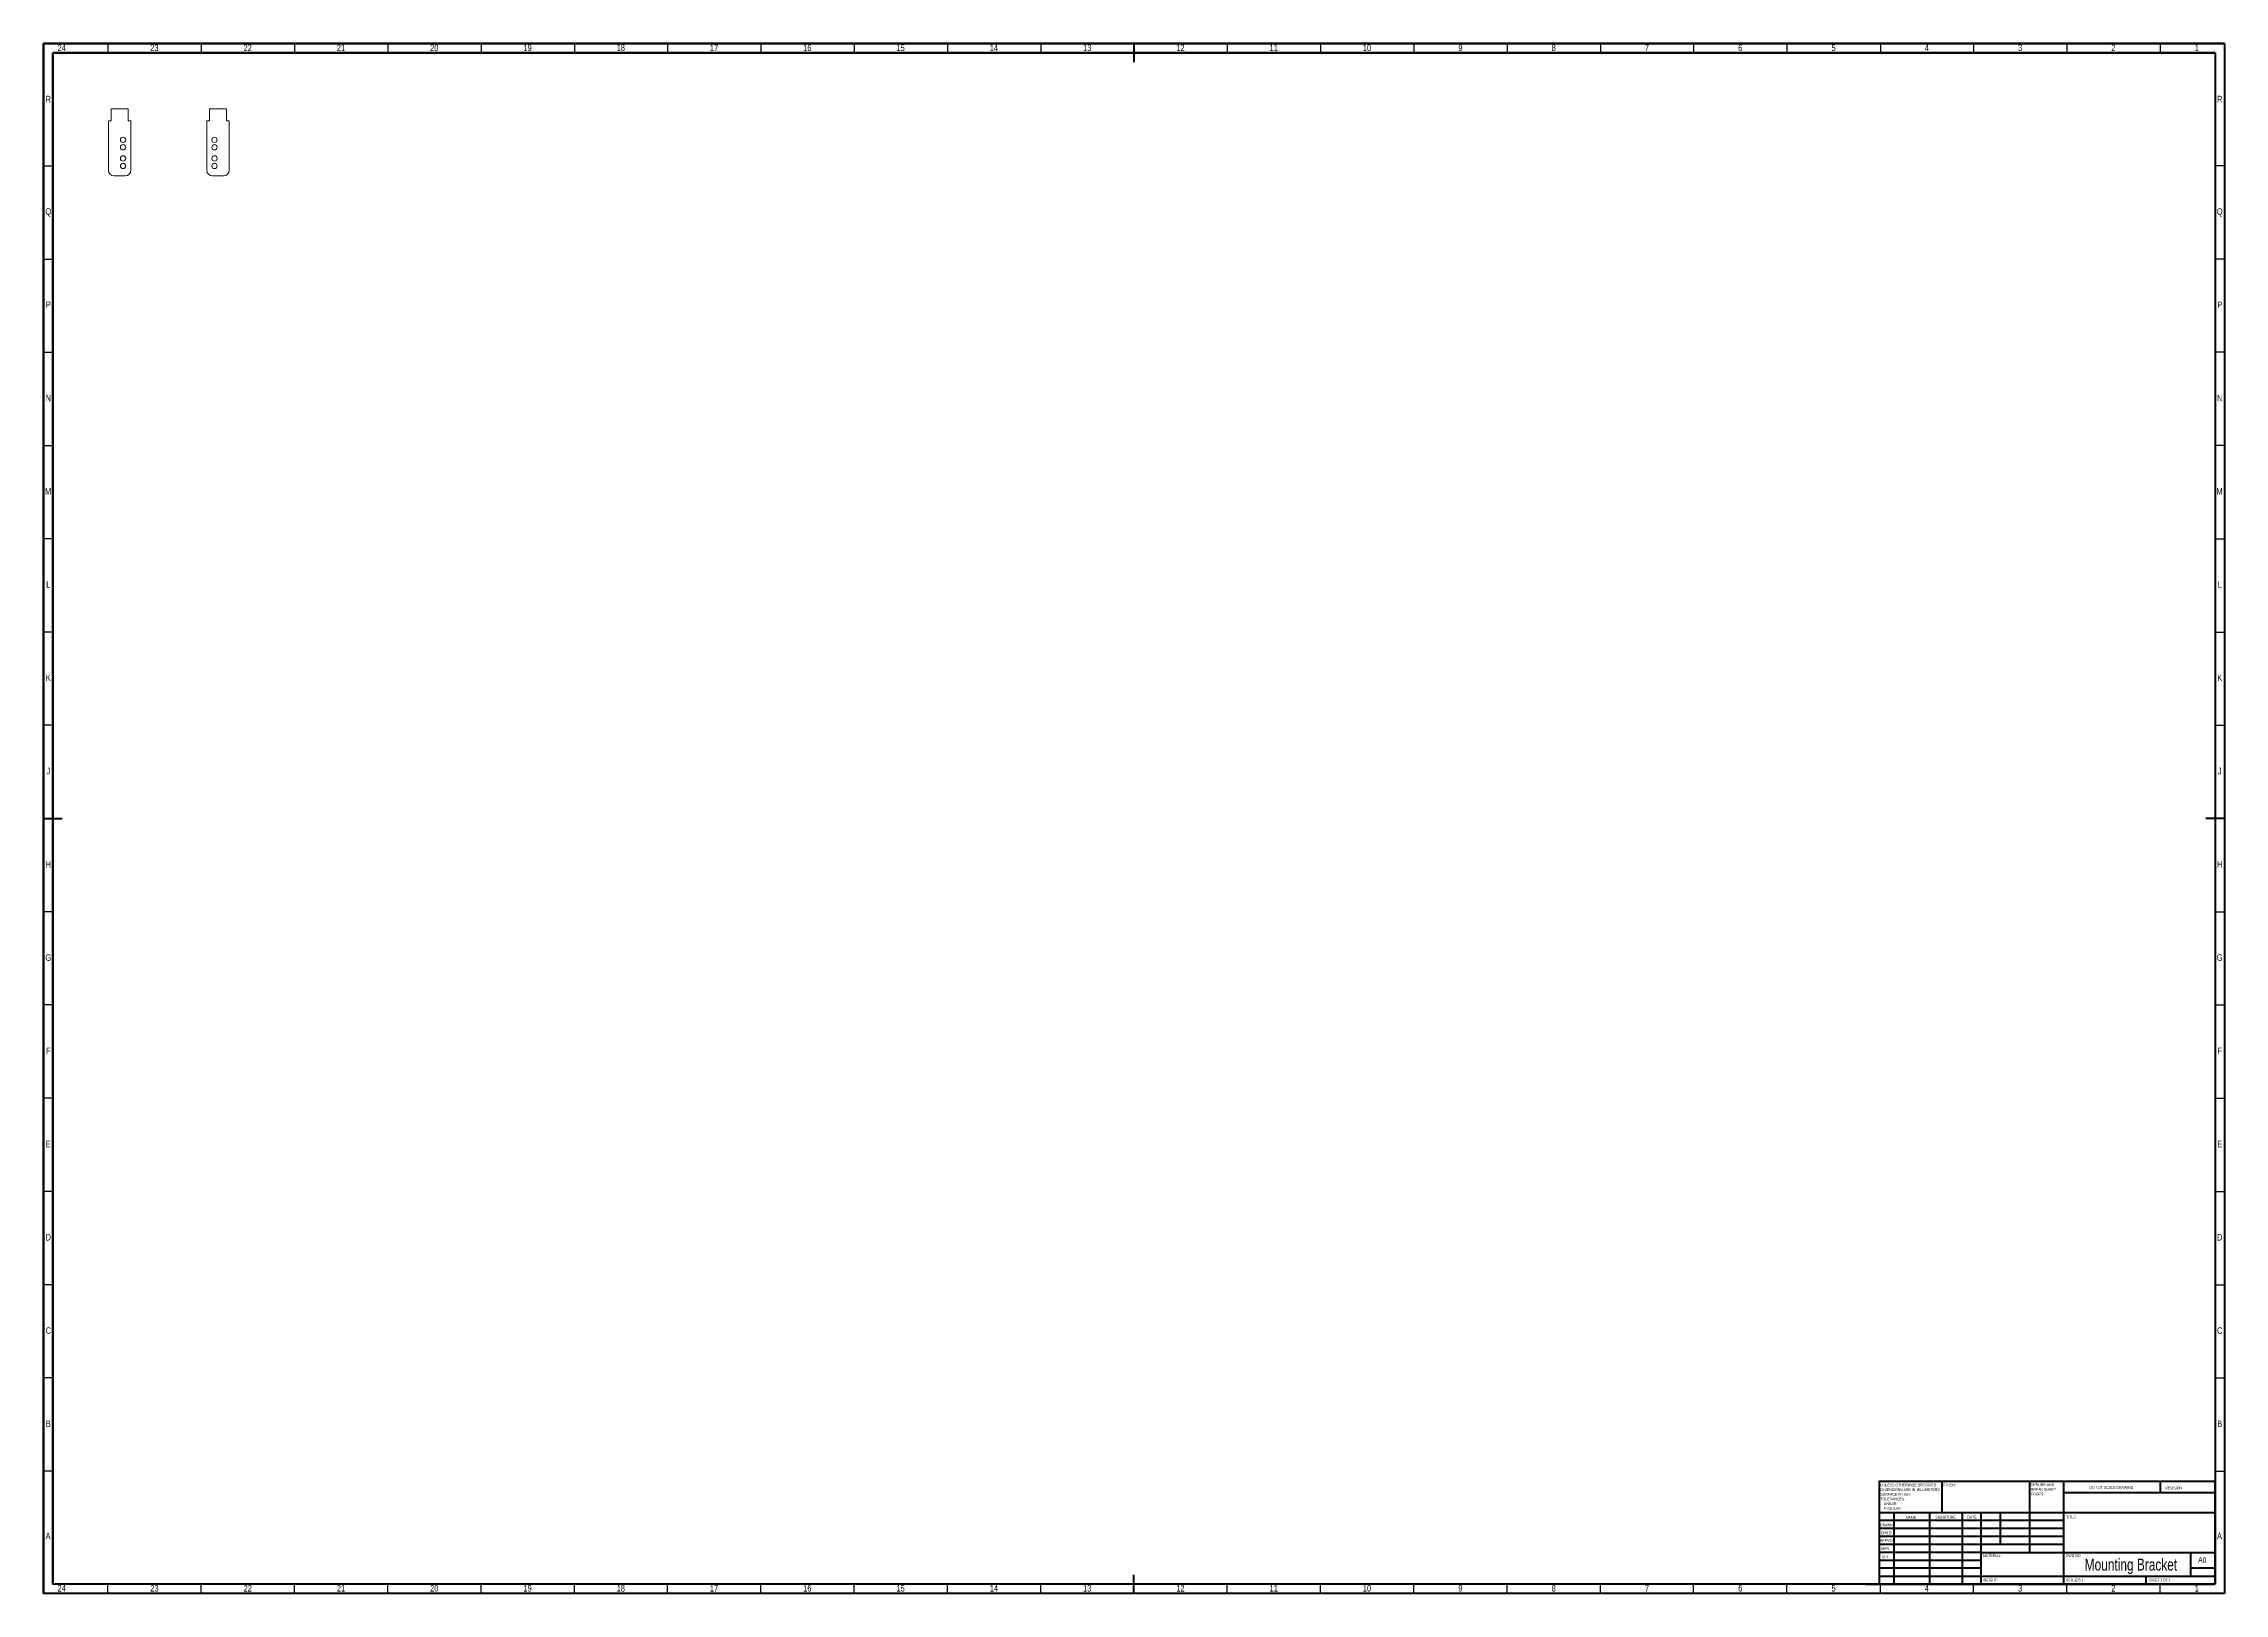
# Model space of a CAD drawing. Header units: millimetres. Extents: x 15 to 1184, y 5 to 836.
import ezdxf

# ---------------------------------------------------------------- set-up
doc = ezdxf.new("R2010")
doc.units = ezdxf.units.MM
doc.styles.add('SLDTEXTSTYLE0', font='TXT', dxfattribs={"width": 0.75})
doc.styles.add('SLDTEXTSTYLE1', font='TXT', dxfattribs={"width": 0.686449})
doc.styles.add('SLDTEXTSTYLE2', font='TXT', dxfattribs={"width": 0.6875})

# ---------------------------------------------------------------- blocks, each defined once
blk = doc.blocks.new('SW_NOTE_0')
at = {"color": 0, "linetype": 'Continuous', "lineweight": 0, "char_height": 1.5, "attachment_point": 1, "style": 'SLDTEXTSTYLE0'}
for s, insert in [('UNLESS OTHERWISE SPECIFIED:', (0, 1.9)), ('TOLERANCES:', (0, -5.6)), ('DIMENSIONS ARE IN MILLIMETERS', (0, -0.6)), ('SURFACE FINISH:', (0, -3.1)), ('ANGULAR:', (1.7, -10.6)), ('LINEAR:', (1.7, -8.1))]:
    blk.add_mtext(s, dxfattribs=dict(at, insert=insert))
blk = doc.blocks.new('SW_NOTE_1')
at = {"color": 0, "linetype": 'Continuous', "lineweight": 0, "char_height": 1.5, "attachment_point": 1, "style": 'SLDTEXTSTYLE0'}
for s, insert in [('DEBURR AND', (0, 1.9)), ('BREAK SHARP', (0, -0.6)), ('EDGES', (0, -3.1))]:
    blk.add_mtext(s, dxfattribs=dict(at, insert=insert))

msp = doc.modelspace()

# ---------------------------------------------------------------- linework, layer by layer
at = {"color": 7, "linetype": 'Continuous', "lineweight": 60}
for p, q in [((15, 836), (1184, 836)), ((15, 5), (15, 836)), ((15, 836), (15, 5)), ((1184, 836), (15, 836)), ((20, 831), (1179, 831)), ((20, 10), (20, 831)), ((20, 831), (20, 10)), ((1179, 831), (20, 831)), ((599.5, 836), (599.5, 826)), ((599.5, 836), (599.5, 826)), ((1179, 831), (1179, 10)), ((1184, 836), (1184, 5)), ((15, 420.5), (25, 420.5)), ((15, 420.5), (25, 420.5)), ((1184, 420.5), (1174, 420.5)), ((1179, 10), (1179, 65.2)), ((1179, 65.2), (1179, 10)), ((599.5, 5), (599.5, 15)), ((1184, 5), (15, 5)), ((1179, 10), (20, 10)), ((991.8, 10), (1179, 10))]:
    msp.add_line(p, q, dxfattribs=at)
at = {"color": 7, "linetype": 'Continuous', "lineweight": 30}
for p, q in [((49.5, 836), (49.5, 831)), ((99.5, 836), (99.5, 831)), ((149.5, 836), (149.5, 831)), ((199.5, 836), (199.5, 831)), ((249.5, 836), (249.5, 831)), ((299.5, 836), (299.5, 831)), ((349.5, 836), (349.5, 831)), ((399.5, 836), (399.5, 831)), ((449.5, 836), (449.5, 831)), ((499.5, 836), (499.5, 831)), ((549.5, 836), (549.5, 831)), ((649.5, 836), (649.5, 831)), ((699.5, 836), (699.5, 831)), ((749.5, 836), (749.5, 831)), ((799.5, 836), (799.5, 831)), ((849.5, 836), (849.5, 831)), ((899.5, 836), (899.5, 831)), ((949.5, 836), (949.5, 831)), ((999.6, 836), (999.6, 831)), ((1049.5, 836), (1049.5, 831)), ((1099.5, 836), (1099.5, 831)), ((1149.5, 836), (1149.5, 831)), ((15, 770.5), (20, 770.5)), ((1184, 770.5), (1179, 770.5)), ((15, 720.5), (20, 720.5)), ((1184, 720.5), (1179, 720.5)), ((15, 670.5), (20, 670.5)), ((1184, 670.5), (1179, 670.5)), ((15, 620.5), (20, 620.5)), ((1184, 620.5), (1179, 620.5)), ((20, 570.5), (15, 570.5)), ((1179, 570.5), (1184, 570.5)), ((20, 520.5), (15, 520.5)), ((1179, 520.5), (1184, 520.5)), ((20, 470.5), (15, 470.5)), ((1179, 470.5), (1184, 470.5)), ((20, 370.5), (15, 370.5)), ((1179, 370.5), (1184, 370.5)), ((20, 320.5), (15, 320.5)), ((1179, 320.5), (1184, 320.5)), ((20, 270.5), (15, 270.5)), ((1179, 270.5), (1184, 270.5)), ((20, 220.5), (15, 220.5)), ((1179, 220.5), (1184, 220.5)), ((20, 170.5), (15, 170.5)), ((1179, 170.5), (1184, 170.5)), ((20, 120.5), (15, 120.5)), ((1179, 120.5), (1184, 120.5)), ((20, 70.5), (15, 70.5)), ((1179, 70.5), (1184, 70.5)), ((49.5, 5), (49.5, 10)), ((99.5, 5), (99.5, 10)), ((149.5, 5), (149.5, 10)), ((199.5, 5), (199.5, 10)), ((249.5, 5), (249.5, 10)), ((299.5, 5), (299.5, 10)), ((349.5, 5), (349.5, 10)), ((399.5, 5), (399.5, 10)), ((449.5, 5), (449.5, 10)), ((499.5, 5), (499.5, 10)), ((549.5, 5), (549.5, 10)), ((649.5, 5), (649.5, 10)), ((699.5, 5), (699.5, 10)), ((749.5, 5), (749.5, 10)), ((799.5, 5), (799.5, 10)), ((849.5, 5), (849.5, 10)), ((899.5, 5), (899.5, 10)), ((949.5, 5), (949.5, 10)), ((999.6, 5), (999.6, 10)), ((1049.5, 5), (1049.5, 10)), ((1099.5, 5), (1099.5, 10)), ((1149.5, 5), (1149.5, 10))]:
    msp.add_line(p, q, dxfattribs=at)
at = {"color": 7, "linetype": 'Continuous', "lineweight": 15}
for p, q in [((51.3, 801), (51.3, 794.6)), ((60.3, 801), (51.3, 801)), ((60.3, 794.6), (60.3, 801)), ((104, 801), (104, 794.6)), ((113, 801), (104, 801)), ((113, 794.6), (113, 801)), ((49.8, 794.6), (49.8, 768.1)), ((51.3, 794.6), (49.8, 794.6)), ((56.2, 784.4), (56.2, 784.4)), ((59.1, 784.4), (59.1, 784.4)), ((61.8, 794.6), (60.3, 794.6)), ((61.8, 768.1), (61.8, 794.6)), ((102.5, 794.6), (102.5, 768.1)), ((104, 794.6), (102.5, 794.6)), ((105.2, 784.4), (105.2, 784.4)), ((108.1, 784.4), (108.1, 784.4)), ((114.5, 794.6), (113, 794.6)), ((114.5, 768.1), (114.5, 794.6)), ((56.2, 780.4), (56.2, 780.4)), ((56.2, 774.4), (56.2, 774.4)), ((59.1, 780.4), (59.1, 780.4)), ((59.1, 774.4), (59.1, 774.4)), ((105.2, 780.4), (105.2, 780.4)), ((105.2, 774.4), (105.2, 774.4)), ((108.1, 780.4), (108.1, 780.4)), ((108.1, 774.4), (108.1, 774.4)), ((52.8, 765.1), (58.8, 765.1)), ((56.2, 770.4), (56.2, 770.4)), ((59.1, 770.4), (59.1, 770.4)), ((105.2, 770.4), (105.2, 770.4)), ((105.5, 765.1), (111.5, 765.1)), ((108.1, 770.4), (108.1, 770.4))]:
    msp.add_line(p, q, dxfattribs=at)
at = {"color": 7, "linetype": 'Continuous', "lineweight": 40}
for p, q in [((999, 65.2), (1179, 65.2)), ((999, 65.2), (999, 10)), ((1032.8, 48.2), (1032.8, 65.2)), ((1079.6, 65.2), (1079.6, 27)), ((1097.8, 65.2), (1097.8, 10)), ((1179, 58.9), (1097.8, 58.9)), ((1149.8, 58.9), (1149.8, 65.2)), ((1179, 48.2), (999, 48.2)), ((1006.8, 48.2), (1006.8, 10)), ((1026, 48.2), (1026, 10)), ((1043.4, 48.2), (1043.4, 10)), ((1053.6, 10), (1053.6, 48.2)), ((1064, 31.2), (1064, 48.2)), ((1097.8, 44), (999, 44)), ((1097.8, 39.8), (999, 39.8)), ((1097.8, 35.5), (999, 35.5)), ((1097.8, 31.2), (999, 31.2)), ((1053.6, 27), (999, 27)), ((1053.6, 27), (1179, 27)), ((1166, 14.2), (1166, 27)), ((1053.6, 22.7), (999, 22.7)), ((1053.6, 18.5), (999, 18.5)), ((999, 14.2), (1179, 14.2)), ((1142, 10), (1142, 14.2)), ((1179, 18.5), (1166, 18.5))]:
    msp.add_line(p, q, dxfattribs=at)
at = {"color": 7, "linetype": 'Continuous', "lineweight": 15}
for centre, radius, start, end in [((57.6, 784.4), 1.45, 0, 180), ((57.6, 784.4), 1.45, 180, 0), ((106.6, 784.4), 1.45, 0, 180), ((106.6, 784.4), 1.45, 180, 0), ((57.6, 780.4), 1.45, 0, 180), ((57.6, 780.4), 1.45, 180, 0), ((57.6, 774.4), 1.45, 0, 180), ((57.6, 774.4), 1.45, 180, 0), ((57.6, 770.4), 1.45, 0, 180), ((106.6, 780.4), 1.45, 0, 180), ((106.6, 780.4), 1.45, 180, 0), ((106.6, 774.4), 1.45, 0, 180), ((106.6, 774.4), 1.45, 180, 0), ((106.6, 770.4), 1.45, 0, 180), ((52.8, 768.1), 3, 180, 270), ((57.6, 770.4), 1.45, 180, 0), ((58.8, 768.1), 3, 270, 0), ((105.5, 768.1), 3, 180, 270), ((106.6, 770.4), 1.45, 180, 0), ((111.5, 768.1), 3, 270, 0)]:
    msp.add_arc(centre, radius, start, end, dxfattribs=at)

# ---------------------------------------------------------------- block references
at = {"color": 7, "linetype": 'Continuous', "lineweight": 0}
for name, p in [('SW_NOTE_0', (999.6, 62)), ('SW_NOTE_1', (1080.3, 62.1))]:
    msp.add_blockref(name, p, dxfattribs=at)

# ---------------------------------------------------------------- texts
for s, insert, char_height, attachment_point, style in [('24', (24.7, 835.5), 3.5, 2, 'SLDTEXTSTYLE0'), ('23', (74.4, 835.5), 3.5, 2, 'SLDTEXTSTYLE0'), ('22', (124.4, 835.5), 3.5, 2, 'SLDTEXTSTYLE0'), ('21', (174.4, 835.5), 3.5, 2, 'SLDTEXTSTYLE0'), ('20', (224.4, 835.5), 3.5, 2, 'SLDTEXTSTYLE0'), ('19', (274.4, 835.5), 3.5, 2, 'SLDTEXTSTYLE0'), ('18', (324.4, 835.5), 3.5, 2, 'SLDTEXTSTYLE0'), ('17', (374.4, 835.5), 3.5, 2, 'SLDTEXTSTYLE0'), ('16', (424.4, 835.5), 3.5, 2, 'SLDTEXTSTYLE0'), ('15', (474.4, 835.5), 3.5, 2, 'SLDTEXTSTYLE0'), ('14', (524.4, 835.5), 3.5, 2, 'SLDTEXTSTYLE0'), ('13', (574.4, 835.5), 3.5, 2, 'SLDTEXTSTYLE0'), ('12', (624.4, 835.5), 3.5, 2, 'SLDTEXTSTYLE0'), ('11', (674.4, 835.5), 3.5, 2, 'SLDTEXTSTYLE0'), ('10', (724.4, 835.5), 3.5, 2, 'SLDTEXTSTYLE0'), ('9', (774.5, 835.5), 3.5, 2, 'SLDTEXTSTYLE0'), ('8', (824.5, 835.5), 3.5, 2, 'SLDTEXTSTYLE0'), ('7', (874.5, 835.5), 3.5, 2, 'SLDTEXTSTYLE0'), ('6', (924.5, 835.5), 3.5, 2, 'SLDTEXTSTYLE0'), ('5', (974.5, 835.5), 3.5, 2, 'SLDTEXTSTYLE0'), ('4', (1024.5, 835.5), 3.5, 2, 'SLDTEXTSTYLE0'), ('3', (1074.5, 835.5), 3.5, 2, 'SLDTEXTSTYLE0'), ('2', (1124.5, 835.5), 3.5, 2, 'SLDTEXTSTYLE0'), ('1', (1169.2, 835.5), 3.5, 2, 'SLDTEXTSTYLE0'), ('R', (17.5, 808), 3.5, 2, 'SLDTEXTSTYLE0'), ('R', (1181.5, 808), 3.5, 2, 'SLDTEXTSTYLE0'), ('Q', (17.5, 747.7), 3.5, 2, 'SLDTEXTSTYLE0'), ('Q', (1181.5, 747.7), 3.5, 2, 'SLDTEXTSTYLE0'), ('P', (17.5, 697.7), 3.5, 2, 'SLDTEXTSTYLE0'), ('P', (1181.5, 697.7), 3.5, 2, 'SLDTEXTSTYLE0'), ('N', (17.5, 647.7), 3.5, 2, 'SLDTEXTSTYLE0'), ('N', (1181.5, 647.7), 3.5, 2, 'SLDTEXTSTYLE0'), ('M', (17.4, 597.7), 3.5, 2, 'SLDTEXTSTYLE0'), ('M', (1181.4, 597.7), 3.5, 2, 'SLDTEXTSTYLE0'), ('L', (17.5, 547.7), 3.5, 2, 'SLDTEXTSTYLE0'), ('L', (1181.5, 547.7), 3.5, 2, 'SLDTEXTSTYLE0'), ('K', (17.5, 497.7), 3.5, 2, 'SLDTEXTSTYLE0'), ('K', (1181.5, 497.7), 3.5, 2, 'SLDTEXTSTYLE0'), ('J', (17.5, 447.7), 3.5, 2, 'SLDTEXTSTYLE0'), ('J', (1181.5, 447.7), 3.5, 2, 'SLDTEXTSTYLE0'), ('H', (17.5, 397.7), 3.5, 2, 'SLDTEXTSTYLE0'), ('H', (1181.5, 397.7), 3.5, 2, 'SLDTEXTSTYLE0'), ('G', (17.5, 347.7), 3.5, 2, 'SLDTEXTSTYLE0'), ('G', (1181.5, 347.7), 3.5, 2, 'SLDTEXTSTYLE0'), ('F', (17.5, 297.7), 3.5, 2, 'SLDTEXTSTYLE0'), ('F', (1181.5, 297.7), 3.5, 2, 'SLDTEXTSTYLE0'), ('E', (17.5, 247.7), 3.5, 2, 'SLDTEXTSTYLE0'), ('E', (1181.5, 247.7), 3.5, 2, 'SLDTEXTSTYLE0'), ('D', (17.5, 197.7), 3.5, 2, 'SLDTEXTSTYLE0'), ('D', (1181.5, 197.7), 3.5, 2, 'SLDTEXTSTYLE0'), ('C', (17.5, 147.7), 3.5, 2, 'SLDTEXTSTYLE0'), ('C', (1181.5, 147.7), 3.5, 2, 'SLDTEXTSTYLE0'), ('B', (17.5, 97.7), 3.5, 2, 'SLDTEXTSTYLE0'), ('B', (1181.5, 97.7), 3.5, 2, 'SLDTEXTSTYLE0'), ('FINISH:', (1033.4, 63.9), 1.5, 1, 'SLDTEXTSTYLE0'), ('DO NOT SCALE DRAWING', (1111.6, 62.5), 1.5, 1, 'SLDTEXTSTYLE0'), ('REVISION', (1152.3, 62.3), 1.5, 1, 'SLDTEXTSTYLE0'), ('A', (17.4, 37.5), 3.5, 2, 'SLDTEXTSTYLE0'), ('DRAWN', (999.6, 42.4), 1.5, 1, 'SLDTEXTSTYLE1'), ("CHK'D", (999.9, 38.2), 1.5, 1, 'SLDTEXTSTYLE0'), ('NAME', (1013.3, 46.5), 1.5, 1, 'SLDTEXTSTYLE0'), ('SIGNATURE', (1029, 46.6), 1.5, 1, 'SLDTEXTSTYLE0'), ('DATE', (1046.2, 46.6), 1.5, 1, 'SLDTEXTSTYLE0'), ('TITLE:', (1099.1, 46.6), 1.5, 1, 'SLDTEXTSTYLE0'), ('A', (1181.4, 37.5), 3.5, 2, 'SLDTEXTSTYLE0'), ("APPV'D", (999.4, 34.1), 1.5, 1, 'SLDTEXTSTYLE0'), ('MFG', (1000.1, 29.7), 1.5, 1, 'SLDTEXTSTYLE0'), ('Q.A', (1000.5, 25.5), 1.5, 1, 'SLDTEXTSTYLE0'), ('MATERIAL:', (1054.6, 26), 1.5, 1, 'SLDTEXTSTYLE0'), ('DWG NO.', (1099, 26), 1.5, 1, 'SLDTEXTSTYLE0'), ('Mounting Bracket', (1133.9, 23.6), 6.35, 2, 'SLDTEXTSTYLE0'), ('A0', (1169.9, 24.4), 2.91, 1, 'SLDTEXTSTYLE0'), ('WEIGHT:', (1054.6, 12.9), 1.5, 1, 'SLDTEXTSTYLE0'), ('SCALE:5:1', (1099.1, 12.9), 1.5, 1, 'SLDTEXTSTYLE0'), ('SHEET 1 OF 1', (1143.5, 12.9), 1.5, 1, 'SLDTEXTSTYLE2'), ('24', (24.7, 9.5), 3.5, 2, 'SLDTEXTSTYLE0'), ('23', (74.4, 9.5), 3.5, 2, 'SLDTEXTSTYLE0'), ('22', (124.4, 9.5), 3.5, 2, 'SLDTEXTSTYLE0'), ('21', (174.4, 9.5), 3.5, 2, 'SLDTEXTSTYLE0'), ('20', (224.4, 9.5), 3.5, 2, 'SLDTEXTSTYLE0'), ('19', (274.4, 9.5), 3.5, 2, 'SLDTEXTSTYLE0'), ('18', (324.4, 9.5), 3.5, 2, 'SLDTEXTSTYLE0'), ('17', (374.4, 9.5), 3.5, 2, 'SLDTEXTSTYLE0'), ('16', (424.4, 9.5), 3.5, 2, 'SLDTEXTSTYLE0'), ('15', (474.4, 9.5), 3.5, 2, 'SLDTEXTSTYLE0'), ('14', (524.4, 9.5), 3.5, 2, 'SLDTEXTSTYLE0'), ('13', (574.4, 9.5), 3.5, 2, 'SLDTEXTSTYLE0'), ('12', (624.4, 9.5), 3.5, 2, 'SLDTEXTSTYLE0'), ('11', (674.4, 9.5), 3.5, 2, 'SLDTEXTSTYLE0'), ('10', (724.4, 9.5), 3.5, 2, 'SLDTEXTSTYLE0'), ('9', (774.5, 9.5), 3.5, 2, 'SLDTEXTSTYLE0'), ('8', (824.5, 9.5), 3.5, 2, 'SLDTEXTSTYLE0'), ('7', (874.5, 9.5), 3.5, 2, 'SLDTEXTSTYLE0'), ('6', (924.5, 9.5), 3.5, 2, 'SLDTEXTSTYLE0'), ('5', (974.5, 9.5), 3.5, 2, 'SLDTEXTSTYLE0'), ('4', (1024.5, 9.5), 3.5, 2, 'SLDTEXTSTYLE0'), ('3', (1074.5, 9.5), 3.5, 2, 'SLDTEXTSTYLE0'), ('2', (1124.5, 9.5), 3.5, 2, 'SLDTEXTSTYLE0'), ('1', (1169.2, 9.5), 3.5, 2, 'SLDTEXTSTYLE0')]:
    msp.add_mtext(s, dxfattribs=dict(at, insert=insert, char_height=char_height, attachment_point=attachment_point, style=style))

doc.saveas('drawing.dxf')
